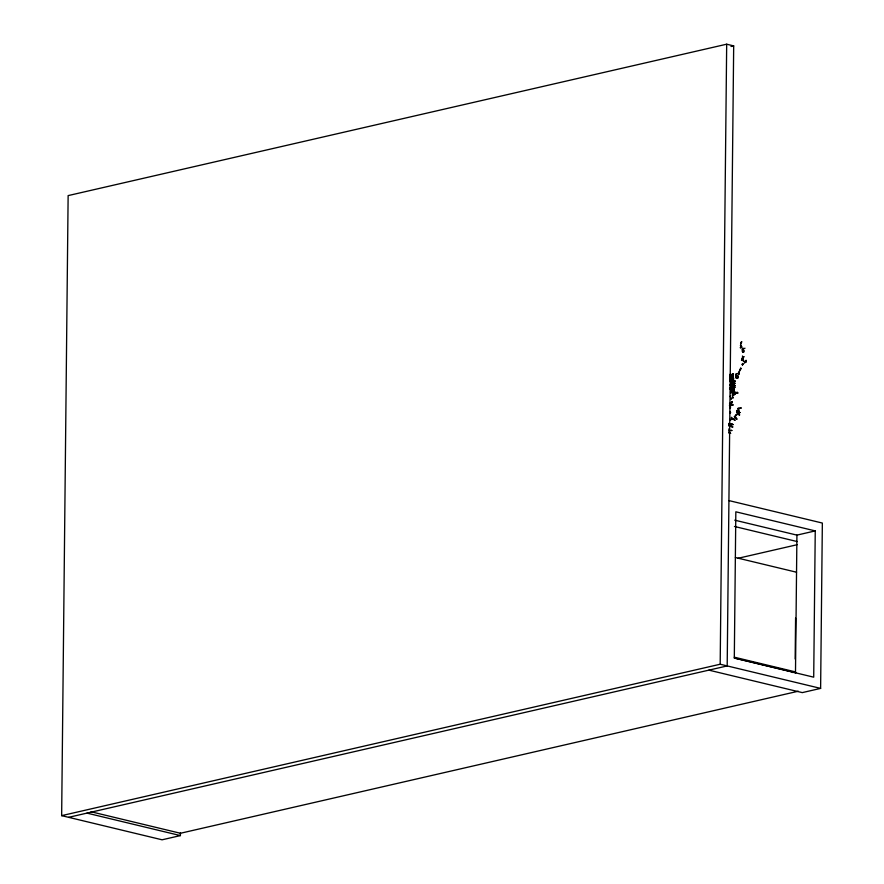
<?xml version="1.0" encoding="UTF-8"?>
<svg xmlns="http://www.w3.org/2000/svg" width="884" height="884" viewBox="0 0 884 884"><rect width="100%" height="100%" fill="white"/><g stroke="black" fill="none" stroke-linecap="round" stroke-linejoin="round"><path stroke-width="1.33" d="M731.322 376.065L731.775 374.927L731.322 376.065L730.549 375.899M180.435 832.827L180.402 835.59L162.081 839.8L61.648 815.645L68.134 195.607L726.681 44.2L733.687 45.891L727.189 665.928L68.654 817.324M61.648 815.645L720.184 664.238L726.681 44.2M795.158 658.989L795.589 618.082M795.478 673.111L796.926 535.118L815.247 530.908L813.711 677.177L734.306 658.072L735.831 511.803L815.247 530.908M708.869 670.138L802.296 692.614L820.617 688.393L822.352 523.052L728.924 500.587M730.659 378.385L730.891 377.545A3.403 2.873 -89.8 0 0 730.582 374.949L729.963 374.451L730.029 375.435M734.969 417.093L735.3 415.557L735.643 417.403L734.228 416.596L736.891 419.104L735.035 417.126L735.521 416.044M741.753 346.97C739.775 342.605 742.317 349.456 740.372 345.489M733.786 393.988L736.184 393.281L734.902 392.982L734.162 394.043L733.621 393.203L734.339 393.015L732.317 395.071L734.206 394.231L734.217 392.54L734.118 393.159M732.604 385.137L732.184 384.043L732.869 386.297L732.516 385.137M730.261 385.49L731.444 382.695M736.162 377.678L736.328 373.733L735.853 376.628L736.162 377.678L736.704 377.137M737.035 376.352L736.328 373.733M742.505 351.755L742.394 348.904L742.505 351.755L743.212 350.086L742.626 348.849M732.869 390.551L732.56 389.391M730.681 377.678A2.321 0.586 -22.9 0 1 731.687 377.015L733.046 376.451C731.665 372.164 735.532 377.645 731.51 377.402L730.946 378.529L733.212 378.219L732.029 377.214M741.101 343.589L741.676 341.633L740.88 344.097L741.488 341.6M731.433 390.275L731.411 390.43A1.293 0.564 -21.8 0 0 732.228 390.728M732.306 383.601L730.527 386.551M734.67 392.374L735.797 393.358L734.67 392.374L734.637 393.115L734.726 391.932M732.527 383.932L732.405 384.794L732.029 384.164M729.886 381.446L730.405 379.932L731.366 379.667L732.018 380.96L731.399 381.866L729.886 381.446L731.731 380.275M738.383 376.385L736.427 377.998L736.482 376.319L737.676 375.877C740.35 376.982 734.405 379.413 736.936 376.286M742.682 351.92L743.775 350.495L743.775 352.208L742.682 351.92L744.03 350.97M733.521 384.717C735.223 382.396 731.775 385.722 733.786 383.711M730.703 387.413L731.609 387.612L731.035 389.347M743.853 356.694L741.952 359.501L742.56 356.893L743.853 356.694L741.952 359.501M734.88 387.512L732.405 387.634L734.88 387.512L733.433 386.938L732.792 387.877M732.637 390.098C736.041 384.418 731.145 392.386 733.057 389.479M739.974 412.53L738.217 412.508L739.974 412.53C736.383 410.828 741.223 414.021 738.372 412.209M731.267 375.512L732.493 373.667L733.499 374.076L731.002 375.744L733.499 374.076M737.157 392.109L737.002 392.076M728.924 430.276L728.781 428.939M733.035 385.446L732.062 386.164L732.46 387.656L733.156 385.413L731.897 387.943L732.206 387.457M731.532 424.497L729.797 424.232L733.046 424.585L731.632 423.723L730.261 424.287L733.046 424.585M742.549 356.318L742.449 355.976M733.488 384.319L735.4 383.358M733.179 386.418L734.206 385.291L735.223 385.954L733.179 386.418L735.223 385.623M743.157 349.733L743.334 348.274L742.24 348.661L743.157 349.733L742.682 348.163M734.714 392.176L733.886 391.468L732.162 392.684L734.659 392.131L732.615 392.452M729.841 378.319L730.493 378.65L730.858 377.324L729.808 376.628M731.974 379.567C730.25 382.849 733.09 377.468 731.853 379.689M738.217 373.932L740.604 368.374L741.223 368.683L740.604 368.374M738.405 373.777L740.825 368.131M731.366 383.722L731.963 382.606M742.019 359.976L741.455 360.186L742.858 358.716L743.09 359.578L741.72 360.407L743.09 359.578M728.814 425.602L728.869 424.055M731.698 379.744L733.444 379.004L731.698 379.744L732.56 379.302M733.587 379.358C733.996 375.689 732.604 381.269 733.245 378.032M733.974 389.745L732.681 392.12L732.516 390.695L733.974 389.745L734.04 390.861L732.681 392.12M729.51 403.546L731.521 402.386L729.587 405.48L731.775 404.253L733.057 404.927L729.819 405.8L730.438 404.673L729.875 404.419M732.328 418.32L731.223 417.259M733.908 381.501L735.046 381.225L733.621 383.512L733.201 382.319M739.786 408.242C743.168 407.27 737.853 408.85 740.372 407.966M737.256 413.093L737.599 411.403L736.825 410.53L737.256 413.093L737.046 412.397M743.135 349.18L744.991 348.186M730.317 389.314L731.609 387.612M733.444 388.96L734.471 387.943M729.841 406.231L729.576 404.894M744.416 362.628L745.643 361.81M731.444 380.551L732.295 378.993M741.643 346.605L740.339 347.777L741.466 346.782M740.339 347.777L741.112 347.047M736.538 393.159L735.72 393.314L737.886 392.96L736.803 393.048M730.294 405.126L731.521 402.386M729.643 381.225L730.571 379.114L729.742 377.49L729.786 379.313M744.582 362.738L746.041 361.887L744.582 362.738L744.759 361.236L745.753 361.777M732.615 387.214L730.504 386.872L731.377 385.811L732.615 387.214L730.725 388.065M732.516 393.833L733.609 393.623M732.759 395.391L734.748 394.363L732.759 395.391L732.449 394.518M734.67 380.54L733.941 381.324C735.687 379.214 733.985 382.628 733.101 380.175L733.587 381.523M736.427 377.998L735.897 377.335L736.394 377.855L738.228 376.606L737.886 375.965M732.527 395.236L734.206 394.231M738.494 410.077L738.284 408.253L738.494 410.077L738.427 409.038M730.493 381.921C733.952 382.695 728.792 381.987 732.007 382.86M729.411 405.314L730.438 404.673M729.554 419.701L731.024 419.48L730.051 419.668M729.278 425.966L731.245 425.834L732.748 426.95L729.278 425.966L732.748 426.95M731.687 377.236L730.449 377.954L732.151 376.429L732.991 376.739M729.852 407.977L730.615 407.646L729.996 407.226M732.593 418.696L734.261 418.906L734.947 420.231L732.593 418.696L734.947 420.231M734.162 394.043L736.184 393.281M737.51 413.48L738.847 413.69L739.599 414.905L738.041 414.53L737.51 413.48L739.599 414.905M730.637 375.589L731.344 375.413M730.946 378.529L733.123 377.954M729.819 405.8L733.057 404.927M729.576 388.982L730.173 388.783L729.576 388.275M734.361 389.601L734.405 389.501M730.184 424.651L731.598 424.276L730.261 424.287M735.72 393.314L737.886 392.96M729.864 419.513L731.024 419.48M731.002 46.498L733.687 45.891M737.908 558.323L797.136 544.71M792.793 672.525L795.489 671.906L734.328 657.199M798.285 691.222L180.435 833.269L91.008 811.755M732.836 379.059L733.444 379.004M738.217 412.508L739.002 412.43M729.278 432.375L730.107 432.364L728.88 430.983M740.582 407.822L741.344 408.065M734.714 520.157L796.926 535.118M734.46 526.466L797.191 541.561M735.377 557.517L796.539 572.224M734.416 658.016L795.81 672.79M720.184 664.238L820.617 688.393M86.975 813.114L180.402 835.59M739.157 410.706L738.77 409.856M728.759 432.718L730.593 433.359L728.836 432.729M728.725 424.994L729.908 425.016L728.88 423.37M728.836 432.188L730.593 433.359M736.405 377.899L737.886 378.286L738.228 376.606M732.615 418.994L731.963 418.629L732.261 419.458L732.792 418.762L732.051 418.353L732.394 419.27M734.582 417.182L736.891 419.104M732.56 380.197L733.93 381.789M734.35 381.678L733.565 382.087L733.621 383.512L735.046 381.225M732.935 382.684L733.709 383.91L733.311 382.33M732.184 384.043L732.869 386.297M739.123 412.43L739.488 412.994M734.726 391.932L735.565 393.38M730.173 377.523L730.493 378.65M732.681 374.518L733.09 376.341M729.963 374.451L730.383 376.308M736.825 410.53L737.101 411.845M738.284 408.253L738.449 409.182M731.156 391.833L731.046 393.181L730.515 392.109L731.156 391.833M743.466 360.009L743.367 361.059L743.466 360.009M730.206 396.297L730.781 397.435L730.206 396.297M742.162 364.252L742.516 365.037L742.162 364.252M742.726 363.512L743.124 364.374L742.726 363.512M746.063 360.385L746.14 360.992L746.063 360.385M730.217 412.154L730.118 412.729L730.217 412.154M730.504 412.198L730.394 412.839L730.504 412.198M733.554 384.75L733.731 385.38L733.554 384.75M733.897 384.418L734.107 385.126L733.897 384.418M739.19 417.767L739.19 417.767M733.245 397.723L732.571 397.833L733.245 397.723M730.748 384.673L730.173 384.993L730.748 384.673M730.77 377.114L730.074 377.324L730.77 377.114M740.814 343.158L740.571 343.721L740.814 343.158M741.013 356.13L741.013 356.13M741.411 356.749L741.411 356.749M730.549 419.988L730.074 419.491L730.549 419.988M731.841 430.552L730.946 430.342L731.841 430.552M731.576 401.833L731.742 402.772L731.576 401.833M732.096 401.579L731.632 402.364L732.295 402.629L732.096 401.579M732.272 389.601L731.875 390.175L732.272 389.601M731.101 374.75L731.101 374.75M736.516 415.292L735.93 414.894L736.516 415.292M732.902 394.916L733.179 395.491L732.902 394.916M732.493 395.557L732.748 396.076L732.493 395.557M733.145 381.822L732.195 381.822L733.145 381.822M733.057 383.17L732.195 383.17L733.057 383.17M729.753 423.635L730.394 423.756L729.753 423.635M729.93 424.265L730.504 424.375L729.93 424.265M731.388 398.916L730.792 398.529L731.388 398.916M731.112 389.767L731.51 390.408L731.112 389.767M730.593 390.838L730.957 391.413L730.593 390.838M730.383 387.656L730.725 388.22L730.383 387.656M731.488 383.479L731.897 383.921L731.488 383.479M731.024 384.584L731.024 384.584M739.278 373.91L739.123 372.75L739.278 373.91M738.483 374.186L738.328 373.136L738.483 374.186"/></g></svg>
